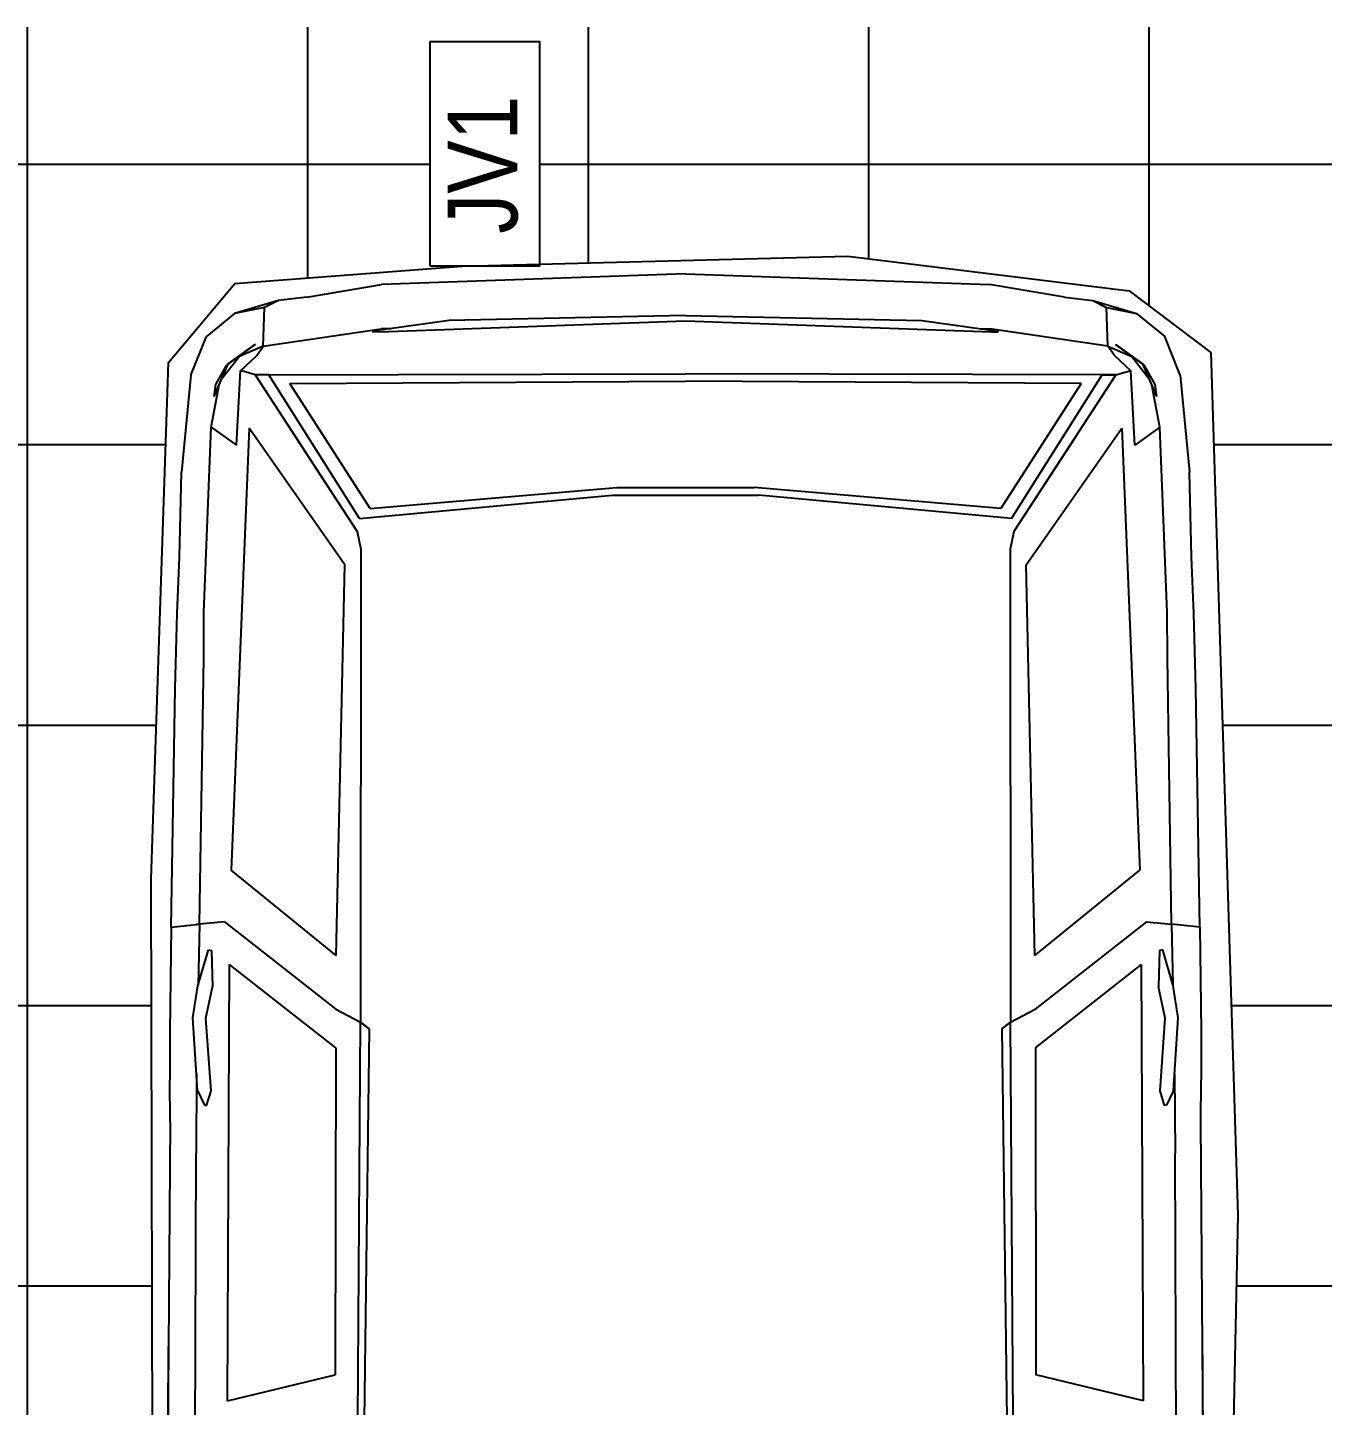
# Model space of a CAD drawing. Header units: millimetres. Extents: x 3923 to 4007, y 744 to 982.
# Drawn here: x 3960.583 to 3965.202, y 941.012 to 945.926 of the extents above; entities that cross this region are included whole.
import ezdxf
from ezdxf.enums import TextEntityAlignment as Align

# ---------------------------------------------------------------- set-up
doc = ezdxf.new("R2010")
doc.units = ezdxf.units.MM
doc.header["$LTSCALE"] = 20
doc.layers.add('HIDROSSANITÁRIO', color=8, linetype='Continuous')
doc.layers.add('MOBIL', color=7, linetype='Continuous')
doc.styles.add('F2', font='ARIALN.TTF')

# ---------------------------------------------------------------- blocks, each defined once
blk = doc.blocks.new('hilux 2')
at = {"layer": 'MOBIL', "color": 8}
for p, q in [((-1.5125, 0.919), (-2.1242, 0.9235)), ((-2.1005, 0.9236), (-1.8802, 0.9217)), ((-1.5125, 0.919), (-1.4378, 0.9198)), ((-1.5122, 0.919), (-1.5125, 0.919)), ((-1.3512, 0.9198), (-1.4378, 0.9198)), ((-1.1649, 0.9174), (-1.3512, 0.9198)), ((-1.165, 0.9174), (-0.7396, 0.91)), ((-1.165, 0.9174), (-1.1595, 0.8668)), ((-1.165, 0.9174), (-1.1649, 0.9174)), ((-0.7396, 0.91), (-0.6059, 0.9065)), ((-0.6059, 0.9065), (-0.5046, 0.9024)), ((-0.5046, 0.9024), (-0.3535, 0.899)), ((-0.1806, 0.8823), (-0.3535, 0.899)), ((-2.1244, 0.8749), (-1.5679, 0.873)), ((-1.4267, 0.8721), (-1.5679, 0.873)), ((-1.4561, 0.8702), (-1.4823, 0.8576)), ((-1.4561, 0.8702), (-1.3268, 0.8784)), ((-1.3268, 0.8784), (-1.2699, 0.8698)), ((-1.2699, 0.8698), (-1.2056, 0.851)), ((-1.1595, 0.8668), (-1.2682, 0.8693)), ((-1.1595, 0.8668), (-1.1601, 0.8725)), ((-1.1595, 0.8668), (-0.6848, 0.8593)), ((-1.1553, 0.822), (-1.1595, 0.8668)), ((-0.1806, 0.8823), (-0.1118, 0.8545)), ((-1.4823, 0.8576), (-1.483, 0.854)), ((-1.483, 0.854), (-1.457, 0.8462)), ((-1.457, 0.8462), (-1.3276, 0.8552)), ((-1.3276, 0.8552), (-1.2713, 0.8434)), ((-1.2067, 0.8455), (-1.2713, 0.8434)), ((-1.2056, 0.851), (-1.2067, 0.8455)), ((-0.6848, 0.8593), (-0.6042, 0.8591)), ((-0.6042, 0.8591), (-0.2735, 0.8461)), ((-0.6042, 0.8591), (-0.6039, 0.8591)), ((-0.2735, 0.8461), (-0.3056, 0.801)), ((-0.2737, 0.8461), (-0.2735, 0.8461)), ((-0.2735, 0.8461), (-0.198, 0.8318)), ((-0.2188, 0.8408), (-0.1604, 0.8154)), ((-0.2188, 0.8408), (-0.1973, 0.8377)), ((-0.1973, 0.8377), (-0.1636, 0.8188)), ((-0.0708, 0.8041), (-0.1118, 0.8545)), ((-2.0095, 0.8166), (-1.2314, 0.813)), ((-2.0095, 0.8166), (-1.9633, 0.625)), ((-1.3803, 0.6239), (-1.2314, 0.813)), ((-1.1553, 0.822), (-1.311, 0.6235)), ((-0.1477, 0.7957), (-0.1873, 0.8271)), ((-0.1604, 0.8154), (-0.1636, 0.8188)), ((-0.1614, 0.8158), (-0.126, 0.7669)), ((-0.1604, 0.8154), (-0.1269, 0.7686)), ((-1.2153, 0.6229), (-1.0636, 0.8101)), ((-0.2753, 0.778), (-1.0636, 0.8101)), ((-0.3056, 0.801), (-0.1727, 0.7939)), ((-0.1804, 0.7676), (-0.1727, 0.7939)), ((-0.1728, 0.7939), (-0.1455, 0.7648)), ((-0.1291, 0.7533), (-0.1477, 0.7957)), ((-0.0478, 0.7261), (-0.0708, 0.8042)), ((-0.0601, 0.7507), (-0.0708, 0.8042)), ((-0.5188, 0.6073), (-0.2753, 0.778)), ((-0.1804, 0.7676), (-0.4594, 0.5855)), ((-0.1804, 0.7676), (-0.1783, 0)), ((-0.1803, 0.743), (-0.1804, 0.7676)), ((-0.1455, 0.7648), (-0.1291, 0.7533)), ((-0.126, 0.7669), (-0.1269, 0.7686)), ((-0.4362, 0.5814), (-0.1803, 0.743)), ((-0.1291, 0.7533), (-0.0982, 0.5427)), ((-0.1291, 0.7533), (-0.0601, 0.7507)), ((-0.0478, 0.7261), (-0.0601, 0.7507)), ((-0.0415, 0.6756), (-0.0478, 0.7261)), ((-0.2922, 0.6947), (-0.4594, 0.5855)), ((-0.4183, 0.5624), (-0.1958, 0.7055)), ((-0.1958, 0.7055), (-0.1916, 0)), ((-0.0415, 0.6756), (-0.0192, 0.5421)), ((-1.3803, 0.6239), (-1.9633, 0.625)), ((-1.311, 0.6235), (-1.3347, 0.5796)), ((-1.2153, 0.6229), (-0.5188, 0.6073)), ((-2.0444, 0.5845), (-1.3347, 0.5796)), ((-1.3462, 0.564), (-2.0436, 0.573)), ((-1.3347, 0.5796), (-1.3462, 0.564)), ((-1.3462, 0.564), (-1.3353, 0.5788)), ((-0.4912, 0.5788), (-1.3347, 0.5796)), ((-0.4594, 0.5855), (-0.4912, 0.5788)), ((-0.4362, 0.5814), (-0.3946, 0.1304)), ((-0.4183, 0.5625), (-0.3812, 0.1224)), ((-0.1039, 0.5458), (-0.1034, 0.5562)), ((-0.0848, 0), (-0.1039, 0.5458)), ((-0.1029, 0.5582), (-0.1034, 0.5562)), ((-0.1026, 0.5578), (-0.1029, 0.5582)), ((-0.0836, 0.4217), (-0.1026, 0.5578)), ((-0.1006, 0.544), (-0.0982, 0.5427)), ((-0.1006, 0.544), (-0.0982, 0.5427)), ((-0.0999, 0.5384), (-0.0982, 0.5427)), ((-0.0981, 0.5256), (-0.0982, 0.5427)), ((0, 0), (-0.0192, 0.5421)), ((-0.1797, 0.5144), (-0.1797, 0.5144)), ((-0.0744, 0), (-0.0836, 0.4217)), ((-0.3946, 0.1304), (-0.3946, -0.1304)), ((-0.3812, 0.1224), (-0.3812, -0.1224)), ((-0.1958, -0.7055), (-0.1916, 0)), ((-0.1804, -0.7676), (-0.1783, 0)), ((-0.1039, -0.5458), (-0.0848, 0)), ((-0.0744, 0), (-0.0836, -0.4217)), ((0, 0), (-0.0192, -0.5421)), ((-0.4183, -0.5625), (-0.3812, -0.1224)), ((-0.4362, -0.5814), (-0.3946, -0.1304)), ((-0.0836, -0.4217), (-0.1026, -0.5578)), ((-0.1797, -0.5144), (-0.1797, -0.5144)), ((-0.0999, -0.5384), (-0.0982, -0.5427)), ((-0.0981, -0.5256), (-0.0982, -0.5427)), ((-1.3462, -0.564), (-2.0436, -0.573)), ((-1.3462, -0.564), (-1.3353, -0.5788)), ((-1.3347, -0.5796), (-1.3462, -0.564)), ((-0.1958, -0.7055), (-0.4183, -0.5624)), ((-0.1291, -0.7533), (-0.0982, -0.5427)), ((-0.1039, -0.5458), (-0.1034, -0.5562)), ((-0.1029, -0.5582), (-0.1034, -0.5562)), ((-0.1026, -0.5578), (-0.1029, -0.5582)), ((-0.1006, -0.544), (-0.0982, -0.5427)), ((-0.1006, -0.544), (-0.0982, -0.5427)), ((-0.0415, -0.6756), (-0.0192, -0.5421)), ((-2.0444, -0.5845), (-1.3347, -0.5796)), ((-0.4912, -0.5788), (-1.3347, -0.5796)), ((-1.3347, -0.5796), (-1.311, -0.6235)), ((-0.4594, -0.5855), (-0.4912, -0.5788)), ((-0.1804, -0.7676), (-0.4594, -0.5855)), ((-0.2922, -0.6947), (-0.4594, -0.5855)), ((-0.4362, -0.5814), (-0.1803, -0.743)), ((-1.2153, -0.6229), (-0.5188, -0.6073)), ((-0.5188, -0.6073), (-0.2753, -0.778)), ((-2.0095, -0.8166), (-1.9633, -0.625)), ((-1.3803, -0.6239), (-1.9633, -0.625)), ((-1.3803, -0.6239), (-1.2314, -0.813)), ((-1.1553, -0.822), (-1.311, -0.6235)), ((-1.2153, -0.6229), (-1.0636, -0.8101)), ((-0.0415, -0.6756), (-0.0478, -0.7261)), ((-0.0478, -0.7261), (-0.0708, -0.8042)), ((-0.0478, -0.7261), (-0.0601, -0.7507)), ((-0.1803, -0.743), (-0.1804, -0.7676)), ((-0.1291, -0.7533), (-0.1477, -0.7957)), ((-0.1455, -0.7648), (-0.1291, -0.7533)), ((-0.1291, -0.7533), (-0.0601, -0.7507)), ((-0.0601, -0.7507), (-0.0708, -0.8042)), ((-0.2753, -0.778), (-1.0636, -0.8101)), ((-0.1804, -0.7676), (-0.1727, -0.7939)), ((-0.1728, -0.7939), (-0.1455, -0.7648)), ((-0.1614, -0.8158), (-0.126, -0.7669)), ((-0.1604, -0.8154), (-0.1269, -0.7686)), ((-0.126, -0.7669), (-0.1269, -0.7686)), ((-0.3056, -0.801), (-0.1727, -0.7939)), ((-0.2735, -0.8461), (-0.3056, -0.801)), ((-0.1477, -0.7957), (-0.1873, -0.8271)), ((-0.0708, -0.8041), (-0.1118, -0.8545)), ((-2.0095, -0.8166), (-1.2314, -0.813)), ((-1.1553, -0.822), (-1.1595, -0.8668)), ((-0.2735, -0.8461), (-0.198, -0.8318)), ((-0.2188, -0.8408), (-0.1604, -0.8154)), ((-0.1973, -0.8377), (-0.1636, -0.8188)), ((-0.1604, -0.8154), (-0.1636, -0.8188)), ((-1.483, -0.854), (-1.457, -0.8462)), ((-1.4823, -0.8576), (-1.483, -0.854)), ((-1.4561, -0.8702), (-1.4823, -0.8576)), ((-1.457, -0.8462), (-1.3276, -0.8552)), ((-1.3276, -0.8552), (-1.2713, -0.8434)), ((-1.2067, -0.8455), (-1.2713, -0.8434)), ((-1.2699, -0.8698), (-1.2056, -0.851)), ((-1.2056, -0.851), (-1.2067, -0.8455)), ((-1.1595, -0.8668), (-0.6848, -0.8593)), ((-0.6848, -0.8593), (-0.6042, -0.8591)), ((-0.6042, -0.8591), (-0.2735, -0.8461)), ((-0.6042, -0.8591), (-0.6039, -0.8591)), ((-0.2737, -0.8461), (-0.2735, -0.8461)), ((-0.2188, -0.8408), (-0.1973, -0.8377)), ((-0.1806, -0.8823), (-0.1118, -0.8545)), ((-2.1244, -0.8749), (-1.5679, -0.873)), ((-1.4267, -0.8721), (-1.5679, -0.873)), ((-1.4561, -0.8702), (-1.3268, -0.8784)), ((-1.3268, -0.8784), (-1.2699, -0.8698)), ((-1.1595, -0.8668), (-1.2682, -0.8693)), ((-1.165, -0.9174), (-1.1595, -0.8668)), ((-0.1806, -0.8823), (-0.3535, -0.899)), ((-0.7396, -0.91), (-0.6059, -0.9065)), ((-0.6059, -0.9065), (-0.5046, -0.9024)), ((-0.5046, -0.9024), (-0.3535, -0.899)), ((-2.1242, -0.9235), (-1.5122, -0.919)), ((-2.1005, -0.9236), (-1.8802, -0.9217)), ((-1.5125, -0.919), (-1.4378, -0.9198)), ((-1.3512, -0.9198), (-1.4378, -0.9198)), ((-1.1649, -0.9174), (-1.3512, -0.9198)), ((-1.165, -0.9174), (-0.7396, -0.91)), ((-1.165, -0.9174), (-1.1649, -0.9174))]:
    blk.add_line(p, q, dxfattribs=at)

msp = doc.modelspace()

# ---------------------------------------------------------------- hatches: boundary and pattern name
at = {"layer": 'HIDROSSANITÁRIO'}
h = msp.add_hatch(dxfattribs=at)
h.set_pattern_fill('ANSI37,_O', color=8, scale=8, angle=135)
h.set_pattern_definition([(180, (4034.583, -2178.562), (-3e-16, -1), []), (270, (4034.583, -2178.562), (1, -3e-16), [])])
h.paths.add_polyline_path([(3954.7161, 935.9271), (3954.7161, 945.9273), (3966.6161, 945.9273), (3966.6161, 942.843), (3968.8253, 940.6338), (3970.8229, 940.6338), (3970.8229, 938.927), (3966.2161, 938.927), (3966.2183, 935.9352)])
h.paths.add_polyline_path([(3961.4086, 935.9676), (3961.0695, 936.4726), (3961.0311, 939.8805), (3961.0239, 942.8898), (3961.0856, 944.7317), (3961.3232, 945.0137), (3962.1332, 945.0757), (3963.5092, 945.111), (3964.5128, 944.9876), (3964.8033, 944.7673), (3964.9001, 941.6915), (3964.8018, 936.9841), (3964.6841, 936.1098), (3963.8779, 935.7799)])
h.paths.add_polyline_path([(3962.0199, 945.0757), (3962.0199, 945.8763), (3962.4093, 945.8763), (3962.4093, 945.0757)], flags=16)
h.paths.add_polyline_path([(3960.1254, 938.4919), (3960.1254, 942.2442), (3959.6728, 942.2442), (3959.6728, 938.4919)], flags=24)
h.paths.add_polyline_path([(3960.5467, 939.6859), (3960.5467, 941.0502), (3960.1524, 941.0502), (3960.1524, 939.6859)], flags=24)
h.paths.add_polyline_path([(3960.8737, 939.9894), (3960.7991, 939.9894), (3960.8047, 939.9608), (3960.8209, 939.9366)], flags=24)
h.paths.add_polyline_path([(3960.8737, 939.9894), (3960.8209, 939.9366), (3960.8451, 939.9204), (3960.8737, 939.9147)], flags=24)
h.paths.add_polyline_path([(3960.8737, 939.9894), (3960.8737, 940.064), (3960.9023, 940.0583), (3960.9265, 940.0422)], flags=24)
h.paths.add_polyline_path([(3960.8737, 939.9894), (3960.9265, 940.0422), (3960.9427, 940.0179), (3960.9483, 939.9894)], flags=24)
edge = h.paths.add_edge_path(flags=16)
edge.add_line((3961.023, 939.9894), (3960.7244, 939.9894))
edge = h.paths.add_edge_path(flags=16)
edge.add_arc((3960.8737, 939.9894), 0.0746, 0, 360)
edge = h.paths.add_edge_path(flags=16)
edge.add_line((3960.8737, 939.8401), (3960.8737, 940.5423))
h.paths.add_polyline_path([(3960.8915, 940.0487), (3960.8915, 940.6911), (3960.5309, 940.6911), (3960.5309, 940.0487)], flags=24)
h.paths.add_polyline_path([(3959.2197, 936.0807), (3959.7715, 937.0394), (3959.6641, 941.7951), (3959.6082, 944.1972), (3959.4021, 944.9095), (3958.0246, 945.1538), (3957.0786, 945.1304), (3956.4305, 944.9244), (3956.0839, 944.6944), (3955.9178, 943.1197), (3955.8596, 938.5753), (3955.9305, 937.2548), (3956.2132, 936.0169), (3956.889, 935.9286), (3958.8725, 935.93), (3959.2082, 936.0261)], flags=16)
h.paths.add_polyline_path([(3955.3161, 937.927), (3955.3161, 938.927), (3954.7161, 938.927), (3954.7161, 937.927)], flags=16)
h.paths.add_polyline_path([(3966.2161, 937.927), (3966.2161, 938.927), (3965.6161, 938.927), (3965.6161, 937.927)], flags=16)
h.paths.add_polyline_path([(3967.6414, 940.7706), (3967.9003, 941.3956), (3967.3425, 941.6267), (3967.0836, 941.0016)], flags=24)
h.paths.add_polyline_path([(3954.7056, 939.8757), (3955.3125, 939.8757), (3955.3125, 940.4794), (3954.7056, 940.4794)], flags=9)

# ---------------------------------------------------------------- linework, layer by layer
at = {"layer": 'HIDROSSANITÁRIO', "color": 8, "elevation": 3.6592}
msp.add_lwpolyline([(3962.0199, 945.0757), (3962.0199, 945.8763), (3962.4093, 945.8763), (3962.4093, 945.0757)], close=True, dxfattribs=at)
msp.add_lwpolyline([(3961.4086, 935.9676), (3961.0695, 936.4726), (3961.0311, 939.8805), (3961.0239, 942.8898), (3961.0856, 944.7317), (3961.3232, 945.0137), (3962.1332, 945.0757), (3963.5092, 945.111), (3964.5128, 944.9876), (3964.8033, 944.7673), (3964.9001, 941.6915), (3964.8018, 936.9841), (3964.6841, 936.1098), (3963.8779, 935.7799), (3961.4086, 935.9676)], dxfattribs=at)

# ---------------------------------------------------------------- block references
at = {"layer": 'HIDROSSANITÁRIO', "color": 8, "xscale": 2, "yscale": 2, "zscale": 2, "rotation": 90}
msp.add_blockref('hilux 2', (3962.9302, 945.0481, 3.6592), dxfattribs=at)

# ---------------------------------------------------------------- texts
at = {"layer": 'HIDROSSANITÁRIO', "color": 8, "linetype": 'Continuous', "style": 'F2'}
msp.add_text('JV1', height=0.24921, rotation=90, dxfattribs=at).set_placement((3962.0815, 945.1908, 3.6592), align=Align.TOP_LEFT)

doc.saveas('drawing.dxf')
